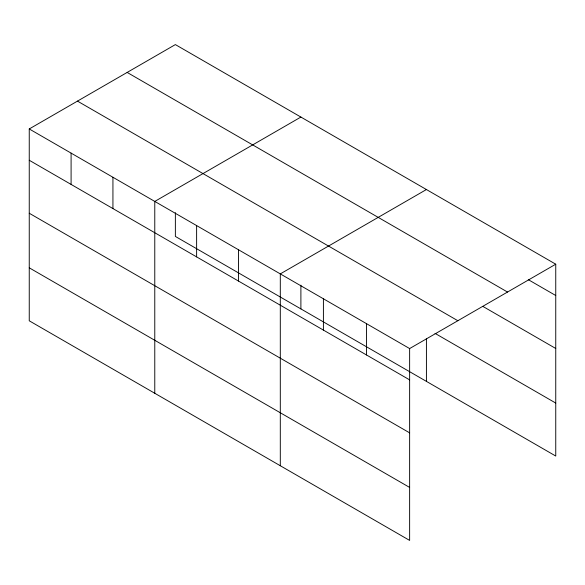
<?xml version="1.0" encoding="UTF-8"?>
<svg xmlns="http://www.w3.org/2000/svg" width="585" height="585" viewBox="0 0 585 585"><rect width="100%" height="100%" fill="white"/><g stroke="black" fill="none" stroke-linecap="round" stroke-linejoin="round"><path stroke-width="0.88" d="M29.25 128.956L409.632 348.565L409.632 540.408L29.25 320.799L29.25 128.956L175.368 44.592L555.75 264.201L555.75 456.044L175.368 236.435L175.368 212.684M300.895 117.066L154.776 201.43L154.776 393.266M426.421 189.533L280.303 273.897L280.303 465.74M409.632 348.565L555.75 264.201M528.313 279.674L555.75 295.513M127.15 72.43L507.531 292.047M482.859 306.401L555.75 348.484M77.469 101.117L457.85 320.726M435.043 333.377L555.75 403.065M29.25 160.261L409.632 379.87M29.25 213.24L409.632 432.849M29.25 267.82L409.632 487.429M426.421 338.444L426.421 381.376M366.517 323.673L366.517 354.985M323.41 298.789L323.41 330.094M300.895 285.158L300.895 308.909M238.461 249.744L238.461 281.049M196.618 225.583L196.618 256.888M112.934 177.27L112.934 208.574M71.092 153.109L71.092 184.421"/></g></svg>
